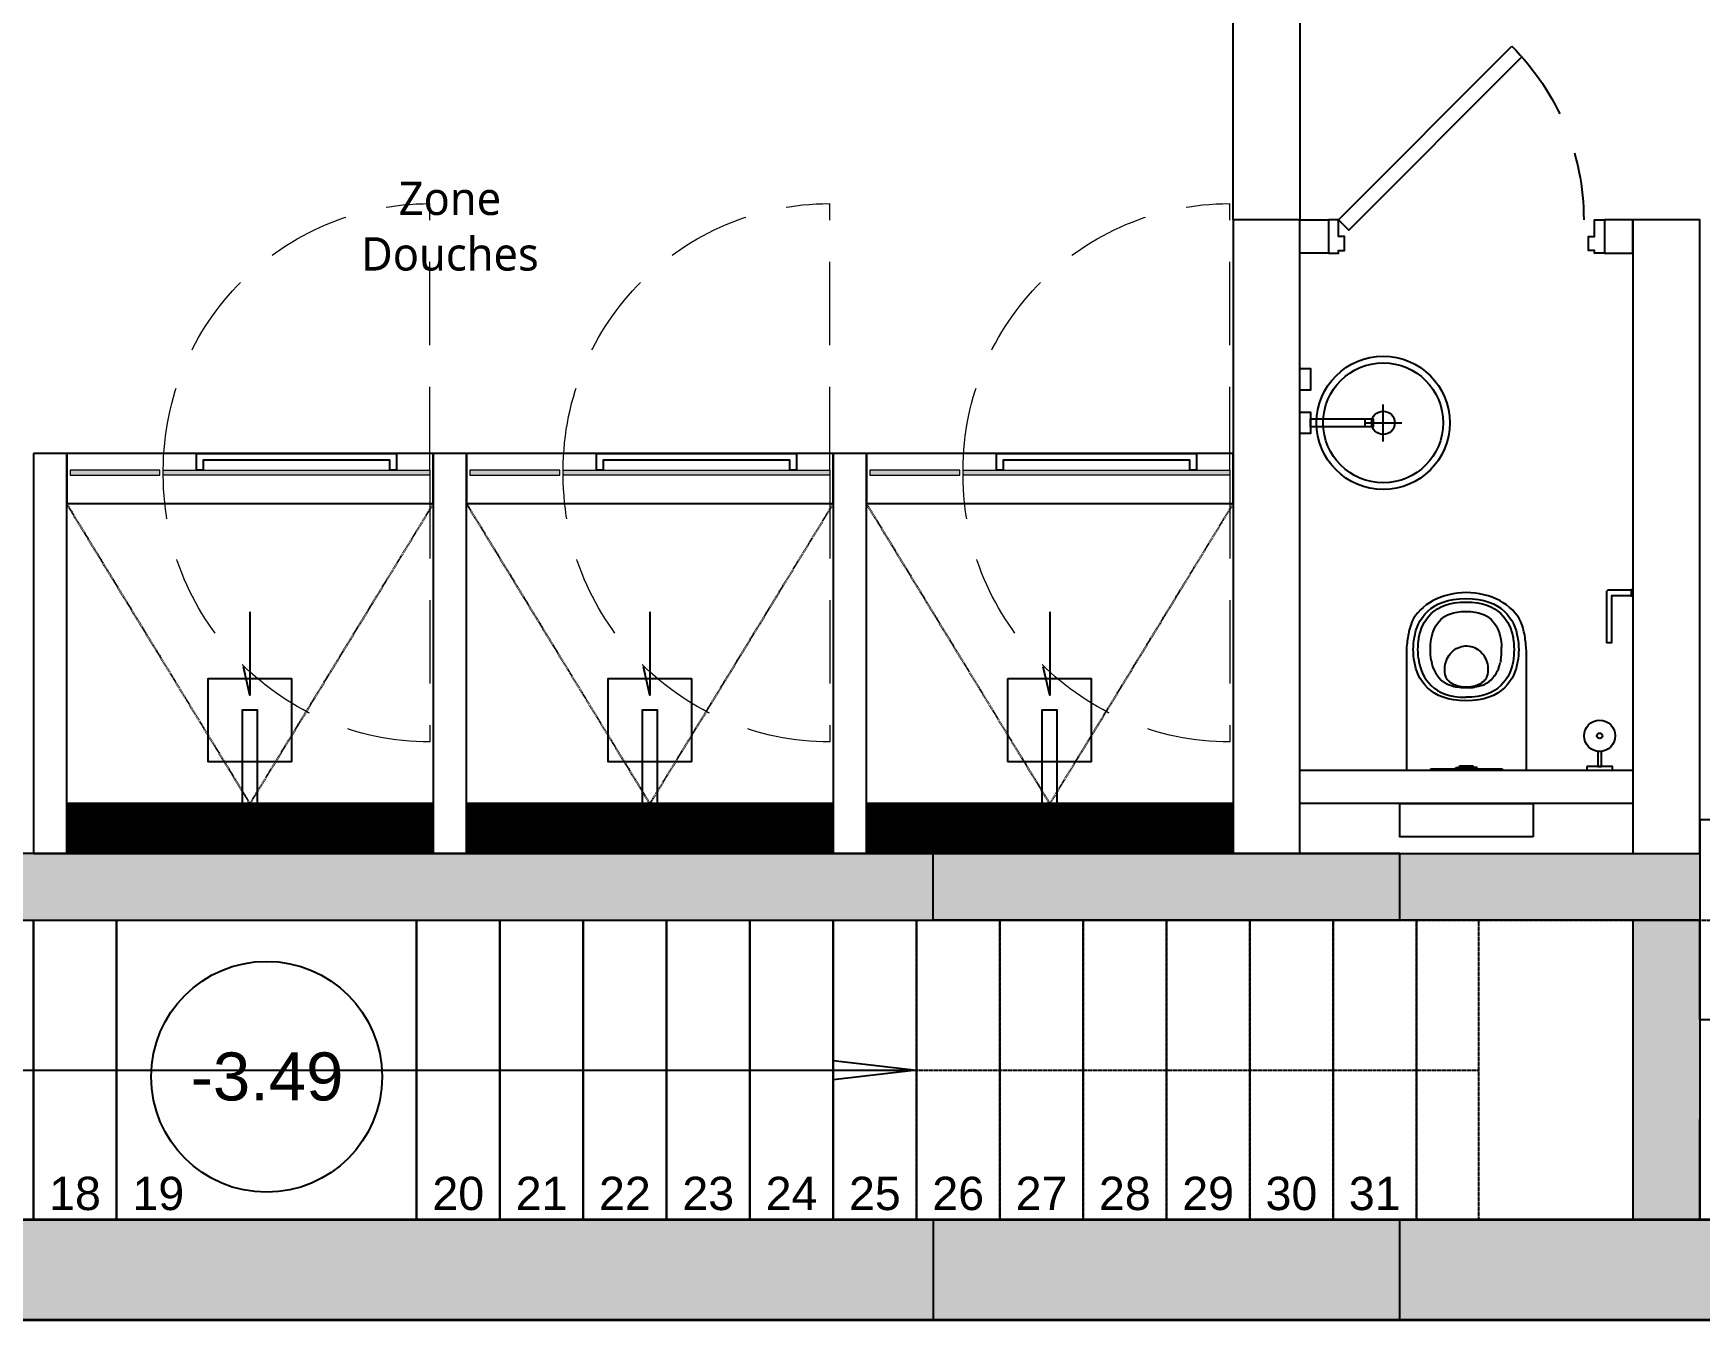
# Model space of a CAD drawing. Header units: millimetres. Extents: x 71819 to 78266, y 23672 to 38445.
# Drawn here: x 76634 to 77134, y 25493 to 25880 of the extents above; entities that cross this region are included whole.
import ezdxf
from ezdxf.enums import TextEntityAlignment as Align

# ---------------------------------------------------------------- set-up
doc = ezdxf.new("R2010")
doc.units = ezdxf.units.MM
doc.linetypes.add('CACHE', pattern=[0.375, 0.25, -0.125])
doc.linetypes.add('PROJECTION', pattern=[0.375, 0.25, -0.125])
for name, color, linetype, lineweight in [('A-ANNO-050-LEGN', 4, 'Continuous', 5), ('A-SECN-MEN-CO', 141, 'Continuous', 9), ('A-SECN-MEN-PR', 145, 'PROJECTION', 5)]:
    doc.layers.add(name, color=color, linetype=linetype, lineweight=lineweight)
doc.layers.add('A-DIVR-255', color=7, linetype='Continuous', lineweight=5, true_color=0xffffff)
doc.layers.add('Plan Archi', color=8, linetype='Continuous')
doc.styles.add('0-TEXT-ANNO', font='', dxfattribs={"height": 2.5})
doc.styles.add('0-TEXT-BASE', font='')
doc.styles.get("Standard").update_dxf_attribs({"font": 'arial.ttf'})
doc.styles.get('0-TEXT-ANNO').set_extended_font_data('Roboto Light')
doc.styles.get('0-TEXT-BASE').set_extended_font_data('Roboto Light')
pattern_1 = [(90, (-1589.45, -46.904904), (-0.047625, 0), []), (90, (-1589.434125, -46.88903), (-0.047625, 0), [])]

# ---------------------------------------------------------------- blocks, each defined once
blk = doc.blocks.new('A$Ca9ddb2d8')
at = {"color": 252}
blk.add_lwpolyline([(-0.3, 0), (-0.3, -0.05), (0.3, -0.05), (0.3, 0), (0.28, 0), (0.28, -0.03), (-0.28, -0.03), (-0.28, 0)], close=True, dxfattribs=at)
blk = doc.blocks.new('A$C823a6998')
at = {"layer": 'A-DIVR-255'}
h = blk.add_hatch(color=252, dxfattribs=at)
h.dxf.hatch_style = 1
h.paths.add_polyline_path([(-0.82, 0.05), (-1.09, 0.05), (-1.09, 0.065), (-0.82, 0.065)])
h = blk.add_hatch(color=252, dxfattribs=at)
h.dxf.hatch_style = 1
h.paths.add_polyline_path([(-0.01, 0.065), (-0.81, 0.065), (-0.81, 0.05), (-0.01, 0.05)])
at = {"layer": 'A-SECN-MEN-CO', "color": 252}
for points in [[(-0.82, 0.05), (-1.09, 0.05), (-1.09, 0.065), (-0.82, 0.065)], [(-0.01, 0.065), (-0.81, 0.065), (-0.81, 0.05), (-0.01, 0.05)]]:
    blk.add_lwpolyline(points, close=True, dxfattribs=at)
at = {"layer": 'A-SECN-MEN-PR', "color": 252}
for points in [[(-0.01, 0.065), (-0.01, 0.865)], [(-0.01, 0.05), (-0.01, -0.75)]]:
    blk.add_lwpolyline(points, dxfattribs=at)
for centre, start, end in [((-0.01, 0.065), 90, 180), ((-0.01, 0.05), 180, 270)]:
    blk.add_arc(centre, 0.8, start, end, dxfattribs=at)
blk = doc.blocks.new('*U121')
at = {"color": 252}
blk.add_lwpolyline([(0.275, -0.0235), (0.275, -0.1245, 0.414214), (0.276, -0.1255), (0.524, -0.1255, 0.414214), (0.525, -0.1245), (0.525, 0.1235, 0.414214), (0.524, 0.1245), (0.276, 0.1245, 0.414214), (0.275, 0.1235), (0.275, 0.0225)], format="xyb", close=True, dxfattribs=at)
blk.add_lwpolyline([(0, 0.0225), (0.43, 0.0225), (0.43, -0.0235), (0, -0.0235)], close=True, dxfattribs=at)
blk = doc.blocks.new('*U124')
at = {"color": 252}
for p, q in [((-0.1552, 0.3345), (-0.1537, 0.3247)), ((-0.1537, 0.3247), (-0.1516, 0.3148)), ((-0.1516, 0.3148), (-0.1489, 0.3047)), ((-0.1489, 0.3047), (-0.1454, 0.2946)), ((-0.1413, 0.3355), (-0.1399, 0.3262)), ((-0.1399, 0.3262), (-0.1379, 0.3167)), ((-0.1379, 0.3167), (-0.1353, 0.3071)), ((-0.1353, 0.3071), (-0.132, 0.2976)), ((-0.103, 0.3301), (-0.1013, 0.3218)), ((-0.099, 0.3136), (-0.1013, 0.3218)), ((-0.0963, 0.3055), (-0.099, 0.3136)), ((-0.0963, 0.3055), (-0.093, 0.2978)), ((-0.0645, 0.3058), (-0.0646, 0.2997)), ((-0.064, 0.3119), (-0.0645, 0.3058)), ((-0.063, 0.318), (-0.064, 0.3119)), ((-0.0615, 0.3239), (-0.063, 0.318)), ((-0.0596, 0.3297), (-0.0615, 0.3239)), ((0.062, 0.3234), (0.0601, 0.3292)), ((0.0635, 0.3174), (0.062, 0.3234)), ((0.0644, 0.3114), (0.0635, 0.3174)), ((0.0649, 0.3053), (0.0644, 0.3114)), ((0.0649, 0.2991), (0.0649, 0.3053)), ((0.0987, 0.3055), (0.0954, 0.2978)), ((0.0987, 0.3055), (0.1015, 0.3136)), ((0.1015, 0.3136), (0.1037, 0.3218)), ((0.1054, 0.3301), (0.1037, 0.3218)), ((0.1377, 0.3071), (0.1344, 0.2976)), ((0.1403, 0.3167), (0.1377, 0.3071)), ((0.1423, 0.3262), (0.1403, 0.3167)), ((0.1437, 0.3355), (0.1423, 0.3262)), ((0.1478, 0.2946), (0.1513, 0.3047)), ((0.1513, 0.3047), (0.154, 0.3148)), ((0.154, 0.3148), (0.1561, 0.3247)), ((0.1561, 0.3247), (0.1576, 0.3345)), ((-0.1454, 0.2946), (-0.1411, 0.2845)), ((-0.1411, 0.2845), (-0.1359, 0.2746)), ((-0.1359, 0.2746), (-0.1297, 0.265)), ((-0.132, 0.2976), (-0.128, 0.2881)), ((-0.1297, 0.265), (-0.1225, 0.2557)), ((-0.128, 0.2881), (-0.1231, 0.2789)), ((-0.1231, 0.2789), (-0.1174, 0.27)), ((-0.1225, 0.2557), (-0.114, 0.2469)), ((-0.1174, 0.27), (-0.1108, 0.2616)), ((-0.1108, 0.2616), (-0.1032, 0.2536)), ((-0.1032, 0.2536), (-0.0945, 0.2461)), ((-0.0891, 0.2904), (-0.093, 0.2978)), ((-0.0847, 0.2835), (-0.0891, 0.2904)), ((-0.0847, 0.2835), (-0.0797, 0.2771)), ((-0.0741, 0.2713), (-0.0797, 0.2771)), ((-0.0681, 0.2661), (-0.0741, 0.2713)), ((-0.0681, 0.2661), (-0.0613, 0.2615)), ((-0.0646, 0.2997), (-0.0641, 0.2936)), ((-0.0641, 0.2936), (-0.0631, 0.2875)), ((-0.0631, 0.2875), (-0.0617, 0.2816)), ((-0.0617, 0.2816), (-0.0612, 0.2801)), ((-0.0613, 0.2615), (-0.0539, 0.2575)), ((-0.0612, 0.2801), (-0.0605, 0.2786)), ((-0.0605, 0.2786), (-0.0598, 0.2772)), ((-0.0598, 0.2772), (-0.0591, 0.2757)), ((-0.0591, 0.2757), (-0.0582, 0.2743)), ((-0.0582, 0.2743), (-0.0573, 0.2729)), ((-0.0573, 0.2729), (-0.0563, 0.2715)), ((-0.0563, 0.2715), (-0.0552, 0.2702)), ((-0.0552, 0.2702), (-0.054, 0.2689)), ((-0.054, 0.2689), (-0.0528, 0.2676)), ((-0.0456, 0.254), (-0.0539, 0.2575)), ((-0.0528, 0.2676), (-0.0515, 0.2663)), ((-0.0515, 0.2663), (-0.0501, 0.2651)), ((-0.0501, 0.2651), (-0.0487, 0.2639)), ((-0.0487, 0.2639), (-0.0472, 0.2627)), ((-0.0472, 0.2627), (-0.0456, 0.2616)), ((-0.0456, 0.2616), (-0.044, 0.2605)), ((-0.0456, 0.254), (-0.0361, 0.2512)), ((-0.044, 0.2605), (-0.0423, 0.2595)), ((-0.0423, 0.2595), (-0.0406, 0.2585)), ((-0.0406, 0.2585), (-0.0388, 0.2575)), ((-0.0388, 0.2575), (-0.0369, 0.2566)), ((-0.0369, 0.2566), (-0.035, 0.2557)), ((-0.0361, 0.2512), (-0.0253, 0.249)), ((-0.035, 0.2557), (-0.0331, 0.2549)), ((-0.0331, 0.2549), (-0.0311, 0.2541)), ((-0.0311, 0.2541), (-0.0291, 0.2534)), ((-0.0291, 0.2534), (-0.027, 0.2527)), ((-0.027, 0.2527), (-0.0249, 0.252)), ((-0.0249, 0.252), (-0.0228, 0.2515)), ((-0.0228, 0.2515), (-0.0206, 0.2509)), ((-0.0206, 0.2509), (-0.0184, 0.2505)), ((-0.0184, 0.2505), (-0.0162, 0.25)), ((-0.0162, 0.25), (-0.0139, 0.2497)), ((0.0159, 0.2499), (0.0181, 0.2503)), ((0.0181, 0.2503), (0.0203, 0.2507)), ((0.0203, 0.2507), (0.0225, 0.2512)), ((0.0225, 0.2512), (0.0246, 0.2518)), ((0.0246, 0.2518), (0.0267, 0.2524)), ((0.0267, 0.2524), (0.0288, 0.2531)), ((0.0385, 0.2512), (0.0277, 0.249)), ((0.0288, 0.2531), (0.0309, 0.2538)), ((0.0309, 0.2538), (0.0329, 0.2546)), ((0.0329, 0.2546), (0.0348, 0.2554)), ((0.0348, 0.2554), (0.0368, 0.2562)), ((0.0368, 0.2562), (0.0386, 0.2571)), ((0.0385, 0.2512), (0.048, 0.254)), ((0.0386, 0.2571), (0.0404, 0.2581)), ((0.0404, 0.2581), (0.0422, 0.2591)), ((0.0422, 0.2591), (0.0439, 0.2601)), ((0.0439, 0.2601), (0.0456, 0.2612)), ((0.0456, 0.2612), (0.0472, 0.2623)), ((0.0472, 0.2623), (0.0487, 0.2634)), ((0.048, 0.254), (0.0563, 0.2575)), ((0.0487, 0.2634), (0.0501, 0.2646)), ((0.0501, 0.2646), (0.0515, 0.2658)), ((0.0515, 0.2658), (0.0529, 0.2671)), ((0.0529, 0.2671), (0.0541, 0.2683)), ((0.0541, 0.2683), (0.0553, 0.2697)), ((0.0553, 0.2697), (0.0564, 0.271)), ((0.0563, 0.2575), (0.0638, 0.2615)), ((0.0564, 0.271), (0.0575, 0.2724)), ((0.0575, 0.2724), (0.0584, 0.2737)), ((0.0584, 0.2737), (0.0593, 0.2752)), ((0.0593, 0.2752), (0.0601, 0.2766)), ((0.0601, 0.2766), (0.0609, 0.278)), ((0.0609, 0.278), (0.0619, 0.281)), ((0.0619, 0.281), (0.0634, 0.287)), ((0.0634, 0.287), (0.0644, 0.293)), ((0.0705, 0.2661), (0.0638, 0.2615)), ((0.0644, 0.293), (0.0649, 0.2991)), ((0.0705, 0.2661), (0.0765, 0.2713)), ((0.0821, 0.2771), (0.0765, 0.2713)), ((0.0871, 0.2835), (0.0821, 0.2771)), ((0.0871, 0.2835), (0.0915, 0.2904)), ((0.0954, 0.2978), (0.0915, 0.2904)), ((0.1056, 0.2536), (0.0969, 0.2461)), ((0.1132, 0.2616), (0.1056, 0.2536)), ((0.1198, 0.27), (0.1132, 0.2616)), ((0.1164, 0.2469), (0.1249, 0.2557)), ((0.1255, 0.2789), (0.1198, 0.27)), ((0.1249, 0.2557), (0.1321, 0.265)), ((0.1304, 0.2881), (0.1255, 0.2789)), ((0.1344, 0.2976), (0.1304, 0.2881)), ((0.1321, 0.265), (0.1383, 0.2746)), ((0.1383, 0.2746), (0.1435, 0.2845)), ((0.1435, 0.2845), (0.1478, 0.2946)), ((-0.114, 0.2469), (-0.1044, 0.2387)), ((-0.1044, 0.2387), (-0.0934, 0.2311)), ((-0.0945, 0.2461), (-0.0847, 0.2394)), ((-0.0934, 0.2311), (-0.0811, 0.2245)), ((-0.0847, 0.2394), (-0.0737, 0.2335)), ((-0.0811, 0.2245), (-0.0674, 0.2188)), ((-0.0737, 0.2335), (-0.0615, 0.2284)), ((-0.0674, 0.2188), (-0.0523, 0.2142)), ((-0.0615, 0.2284), (-0.0479, 0.2243)), ((-0.0523, 0.2142), (-0.0359, 0.2108)), ((-0.0479, 0.2243), (-0.033, 0.2212)), ((-0.0359, 0.2108), (-0.018, 0.2088)), ((-0.033, 0.2212), (-0.0166, 0.2193)), ((-0.0129, 0.2475), (-0.0253, 0.249)), ((-0.018, 0.2088), (0.0012, 0.2081)), ((-0.0166, 0.2193), (0.0012, 0.2187)), ((-0.0139, 0.2497), (-0.0117, 0.2493)), ((-0.0129, 0.2475), (0.0012, 0.247)), ((-0.0117, 0.2493), (-0.0094, 0.2491)), ((-0.0094, 0.2491), (-0.0071, 0.2489)), ((-0.0071, 0.2489), (-0.0048, 0.2487)), ((-0.0048, 0.2487), (-0.0025, 0.2486)), ((-0.0025, 0.2486), (-0.0002, 0.2486)), ((-0.0002, 0.2486), (0.0021, 0.2486)), ((0.0012, 0.247), (0.0153, 0.2475)), ((0.019, 0.2193), (0.0012, 0.2187)), ((0.0012, 0.2081), (0.0204, 0.2088)), ((0.0021, 0.2486), (0.0045, 0.2487)), ((0.0045, 0.2487), (0.0068, 0.2488)), ((0.0068, 0.2488), (0.0091, 0.249)), ((0.0091, 0.249), (0.0113, 0.2492)), ((0.0113, 0.2492), (0.0136, 0.2495)), ((0.0136, 0.2495), (0.0159, 0.2499)), ((0.0153, 0.2475), (0.0277, 0.249)), ((0.0354, 0.2212), (0.019, 0.2193)), ((0.0204, 0.2088), (0.0383, 0.2108)), ((0.0503, 0.2243), (0.0354, 0.2212)), ((0.0383, 0.2108), (0.0547, 0.2142)), ((0.0639, 0.2284), (0.0503, 0.2243)), ((0.0547, 0.2142), (0.0698, 0.2188)), ((0.0761, 0.2335), (0.0639, 0.2284)), ((0.0698, 0.2188), (0.0835, 0.2245)), ((0.0871, 0.2394), (0.0761, 0.2335)), ((0.0835, 0.2245), (0.0958, 0.2311)), ((0.0969, 0.2461), (0.0871, 0.2394)), ((0.0958, 0.2311), (0.1068, 0.2387)), ((0.1068, 0.2387), (0.1164, 0.2469)), ((-0.1079, 0.0028), (-0.1091, 0)), ((0.1091, 0), (-0.1091, 0)), ((-0.1079, 0.0028), (-0.032, 0.0028)), ((-0.032, 0.0028), (-0.032, 0.0078)), ((-0.032, 0.0078), (-0.0204, 0.0078)), ((-0.032, 0.0028), (0.032, 0.0028)), ((-0.0204, 0.0078), (-0.0204, 0.0128)), ((0.0204, 0.0128), (-0.0204, 0.0128)), ((0.0204, 0.0078), (-0.0204, 0.0078)), ((0.0204, 0.0078), (0.0204, 0.0128)), ((0.032, 0.0078), (0.0204, 0.0078)), ((0.032, 0.0028), (0.032, 0.0078)), ((0.032, 0.0028), (0.1079, 0.0028)), ((0.1079, 0.0028), (0.1091, 0))]:
    blk.add_line(p, q, dxfattribs=at)
for points in [[(0.18, 0), (-0.18, 0), (-0.18, 0.3591), (-0.1797, 0.3646), (-0.1793, 0.3702), (-0.1788, 0.3758), (-0.1782, 0.3814), (-0.1776, 0.3869), (-0.1768, 0.3925), (-0.1768, 0.3928), (-0.1759, 0.3981), (-0.175, 0.4036), (-0.1739, 0.4091), (-0.1728, 0.4147), (-0.1716, 0.4202), (-0.1702, 0.4257), (-0.1672, 0.4355), (-0.1633, 0.4452), (-0.1583, 0.4546), (-0.1524, 0.4637), (-0.1457, 0.4724), (-0.138, 0.4807), (-0.1296, 0.4885), (-0.1204, 0.4958), (-0.1105, 0.5025), (-0.0999, 0.5087), (-0.0887, 0.5142), (-0.0771, 0.519), (-0.0649, 0.5232), (-0.0524, 0.5266), (-0.0396, 0.5293), (-0.0265, 0.5312), (-0.0133, 0.5324), (0, 0.5328), (0.0133, 0.5324), (0.0265, 0.5312), (0.0396, 0.5293), (0.0524, 0.5266), (0.0649, 0.5232), (0.0771, 0.519), (0.0887, 0.5142), (0.0999, 0.5087), (0.1105, 0.5025), (0.1204, 0.4958), (0.1296, 0.4885), (0.138, 0.4807), (0.1457, 0.4724), (0.1524, 0.4637), (0.1525, 0.4636), (0.1583, 0.4546), (0.1633, 0.4452), (0.1672, 0.4355), (0.1702, 0.4257), (0.1716, 0.4202), (0.1728, 0.4147), (0.1739, 0.4091), (0.175, 0.4036), (0.1759, 0.3981), (0.1768, 0.3928), (0.1768, 0.3925), (0.1776, 0.3869), (0.1782, 0.3814), (0.1788, 0.3758), (0.1793, 0.3702), (0.1797, 0.3646), (0.18, 0.3591)], [(-0.2, -0.2), (0.2, -0.2), (0.2, -0.1), (-0.2, -0.1)]]:
    blk.add_lwpolyline(points, close=True, dxfattribs=at)
for points in [[(0.1576, 0.3345), (0.1586, 0.344), (0.1591, 0.353), (0.1593, 0.3617), (0.1591, 0.3703), (0.1586, 0.3794), (0.1576, 0.3888), (0.157, 0.3928), (0.1561, 0.3986), (0.154, 0.4085), (0.1525, 0.4141), (0.1513, 0.4186), (0.1478, 0.4287), (0.1435, 0.4388), (0.1383, 0.4487), (0.1321, 0.4583), (0.1249, 0.4676), (0.1164, 0.4764), (0.1068, 0.4847), (0.0958, 0.4922), (0.0835, 0.4989), (0.0698, 0.5045), (0.0547, 0.5091), (0.0383, 0.5125), (0.0204, 0.5146), (0.0012, 0.5153), (-0.018, 0.5146), (-0.0359, 0.5125), (-0.0523, 0.5091), (-0.0674, 0.5045), (-0.0811, 0.4989), (-0.0934, 0.4922), (-0.1044, 0.4847), (-0.114, 0.4764), (-0.1225, 0.4676), (-0.1297, 0.4583), (-0.1359, 0.4487), (-0.1411, 0.4388), (-0.1454, 0.4287), (-0.1489, 0.4186), (-0.1516, 0.4085), (-0.1537, 0.3986), (-0.1546, 0.3928), (-0.1552, 0.3888), (-0.1562, 0.3794), (-0.1567, 0.3703), (-0.1569, 0.3617), (-0.1567, 0.353), (-0.1562, 0.344), (-0.1552, 0.3345)], [(0.1437, 0.3355), (0.1447, 0.3446), (0.1452, 0.3534), (0.1454, 0.3617), (0.1452, 0.37), (0.1447, 0.3787), (0.1437, 0.3878), (0.143, 0.3928), (0.1423, 0.3971), (0.1403, 0.4066), (0.1377, 0.4162), (0.1344, 0.4257), (0.1304, 0.4352), (0.1255, 0.4444), (0.1198, 0.4533), (0.1132, 0.4618), (0.1056, 0.4698), (0.0969, 0.4772), (0.0871, 0.4839), (0.0761, 0.4898), (0.0639, 0.4949), (0.0503, 0.499), (0.0354, 0.5021), (0.019, 0.504), (0.0012, 0.5046), (-0.0166, 0.504), (-0.033, 0.5021), (-0.0479, 0.499), (-0.0615, 0.4949), (-0.0737, 0.4898), (-0.0847, 0.4839), (-0.0945, 0.4772), (-0.1032, 0.4698), (-0.1108, 0.4618), (-0.1174, 0.4533), (-0.1231, 0.4444), (-0.128, 0.4352), (-0.132, 0.4257), (-0.1353, 0.4162), (-0.1379, 0.4066), (-0.1399, 0.3971), (-0.1406, 0.3928), (-0.1413, 0.3878), (-0.1423, 0.3787), (-0.1428, 0.37), (-0.143, 0.3617), (-0.1428, 0.3534), (-0.1423, 0.3446), (-0.1413, 0.3355)], [(0.1054, 0.3301), (0.1067, 0.3383), (0.1075, 0.3464), (0.108, 0.3542), (0.1082, 0.3617), (0.108, 0.3691), (0.1075, 0.3769), (0.1067, 0.385), (0.1055, 0.3928), (0.1054, 0.3933), (0.1037, 0.4015), (0.1015, 0.4097), (0.0987, 0.4178), (0.0954, 0.4255), (0.0915, 0.4329), (0.0871, 0.4398), (0.0821, 0.4462), (0.0765, 0.452), (0.0705, 0.4572), (0.0638, 0.4618), (0.0563, 0.4658), (0.048, 0.4693), (0.0385, 0.4721), (0.0277, 0.4744), (0.0153, 0.4758), (0.0012, 0.4763), (-0.0129, 0.4758), (-0.0253, 0.4744), (-0.0361, 0.4721), (-0.0456, 0.4693), (-0.0539, 0.4658), (-0.0613, 0.4618), (-0.0681, 0.4572), (-0.0741, 0.452), (-0.0797, 0.4462), (-0.0847, 0.4398), (-0.0891, 0.4329), (-0.093, 0.4255), (-0.0963, 0.4178), (-0.099, 0.4097), (-0.1013, 0.4015), (-0.103, 0.3933), (-0.1031, 0.3928), (-0.1043, 0.385), (-0.1051, 0.3769), (-0.1056, 0.3691)], [(-0.103, 0.3301), (-0.1043, 0.3383), (-0.1051, 0.3464), (-0.1056, 0.3542), (-0.1058, 0.3617), (-0.1056, 0.3691)], [(0.0601, 0.3292), (0.0578, 0.3347), (0.0549, 0.3401), (0.0517, 0.3451), (0.0481, 0.3498), (0.0441, 0.3542), (0.0398, 0.3582), (0.0352, 0.3617), (0.0303, 0.3648), (0.0252, 0.3674), (0.0199, 0.3695), (0.0144, 0.3711), (0.0089, 0.3722), (0.0033, 0.3728), (-0.0024, 0.3728), (-0.008, 0.3723), (-0.0136, 0.3713), (-0.0191, 0.3697), (-0.0244, 0.3676), (-0.0295, 0.3651), (-0.0344, 0.362), (-0.0391, 0.3585), (-0.0434, 0.3546), (-0.0474, 0.3502), (-0.0511, 0.3456), (-0.0543, 0.3405), (-0.0572, 0.3352), (-0.0596, 0.3297)]]:
    blk.add_lwpolyline(points, dxfattribs=at)
blk = doc.blocks.new('VASQUE_RONDE')
at = {"color": 252}
for p, q in [((0.0003, 0.1947, 0), (0.0003, 0.3061, 0)), ((0.056, 0.2504, 0), (-0.0554, 0.2504, 0)), ((0.012, 0.1963), (-0.012, 0.1963))]:
    blk.add_line(p, q, dxfattribs=at)
blk.add_lwpolyline([(0.012, 0.032), (-0.012, 0.032), (-0.012, 0.2203), (0.012, 0.2203)], close=True, dxfattribs=at)
for points in [[(-0.1627, 0), (-0.1627, 0.032), (-0.0976, 0.032), (-0.0976, 0), (-0.1627, 0)], [(-0.0325, 0), (-0.0325, 0.032), (0.0325, 0.032), (0.0325, 0), (-0.0325, 0)]]:
    blk.add_lwpolyline(points, dxfattribs=at)
for radius in [0.2, 0.18, 0.035]:
    blk.add_circle((0, 0.2504, 0), radius, dxfattribs=at)
blk = doc.blocks.new('*U125')
at = {"color": 252}
for p, q in [((0.013, 0), (0.087, 0)), ((0.013, -0.828), (0.087, -0.828))]:
    blk.add_line(p, q, dxfattribs=at)
for points in [[(0.087, 0), (0.1, 0), (0.1, -0.03), (0.092, -0.03), (0.092, -0.048), (0.05, -0.048), (0.05, -0.03), (0, -0.03), (0, 0), (0.013, 0)], [(0.087, -0.828), (0.1, -0.828), (0.1, -0.798), (0.092, -0.798), (0.092, -0.78), (0.05, -0.78), (0.05, -0.798), (0, -0.798), (0, -0.828), (0.013, -0.828)]]:
    blk.add_lwpolyline(points, dxfattribs=at)
blk.add_lwpolyline([(-0.4884, -0.5806), (0.0311, -0.0611), (0, -0.03), (-0.5204, -0.5504)])
at = {"linetype": 'PROJECTION'}
blk.add_arc((0, -0.03), 0.736, 225, 270, dxfattribs=at)
at = {"color": 252, "style": '0-TEXT-BASE'}
for tag, p in [('TAILLE', (0, -0.2)), ('DEGRECF', (0, -0.35)), ('CODE-DESC', (0, -0.5)), ('CLE', (0, -0.65))]:
    blk.add_attdef(tag, text='', height=0.1, dxfattribs=at).set_placement(p, align=Align.RIGHT)
blk = doc.blocks.new('A$C2dfc1057')
h = blk.add_hatch(color=252)
h.dxf.hatch_style = 1
h.paths.add_polyline_path([(-7.8999, 1.6), (-5.5999, 1.6), (-5.5999, 1.4), (-7.8999, 1.4)])
h = blk.add_hatch(color=252)
h.dxf.hatch_style = 1
h.paths.add_polyline_path([(-5.7999, 1.4), (-5.5999, 1.4), (-5.5999, 0.5018), (-5.7999, 0.5018)])
h = blk.add_hatch(color=252)
h.dxf.hatch_style = 1
h.paths.add_polyline_path([(-0.3, 0.5018), (-7.8999, 0.5018), (-7.8999, 0.2018), (-0.3, 0.2018)])
at = {"color": 252}
for points in [[(-7.8999, 1.6), (-5.5999, 1.6), (-5.5999, 1.4), (-7.8999, 1.4)], [(-5.7999, 1.4), (-5.5999, 1.4), (-5.5999, 0.5018), (-5.7999, 0.5018)], [(-0.3, 0.5018), (-7.8999, 0.5018), (-7.8999, 0.2018), (-0.3, 0.2018)]]:
    blk.add_lwpolyline(points, close=True, dxfattribs=at)
blk = doc.blocks.new('BALAYETTE')
at = {"color": 252}
for points in [[(-0.0053, 0.0107), (0.0053, 0.0107), (0.0053, 0.0565), (-0.0053, 0.0565)], [(-0.0383, 0.0107), (-0.0383, 0), (0.0383, 0), (0.0383, 0.0107)]]:
    blk.add_lwpolyline(points, close=True, dxfattribs=at)
for radius in [0.0468, 0.00831]:
    blk.add_circle((0, 0.1032), radius, dxfattribs=at)
blk = doc.blocks.new('PORTE-PAPIER')
at = {"color": 252, "flags": 128}
blk.add_lwpolyline([(-0.005, -0.008), (-0.072, -0.008, -0.414214), (-0.08, 0), (-0.08, 0.15), (-0.064, 0.15), (-0.064, 0.008), (-0.005, 0.008), (-0.005, -0.008)], format="xyb", dxfattribs=at)
blk.add_lwpolyline([(0, -0.01), (0, 0.01), (-0.005, 0.01), (-0.005, -0.01), (0, -0.01)], close=True, dxfattribs=at)

msp = doc.modelspace()

# ---------------------------------------------------------------- hatches: boundary and pattern name
at = {"layer": 'Plan Archi'}
h = msp.add_hatch(dxfattribs=at)
h.set_pattern_fill('ANSI32', color=256, scale=0.005, angle=45)
h.set_pattern_definition(pattern_1)
h.paths.add_polyline_path([(76644.44, 25633.45), (76754.44, 25633.45), (76754.44, 25648.45), (76644.44, 25648.45)])
h = msp.add_hatch(dxfattribs=at)
h.set_pattern_fill('ANSI32', color=256, scale=0.005, angle=45)
h.set_pattern_definition(pattern_1)
h.paths.add_polyline_path([(76764.44, 25633.45), (76874.44, 25633.45), (76874.44, 25648.45), (76764.44, 25648.45)])
h = msp.add_hatch(dxfattribs=at)
h.set_pattern_fill('ANSI32', color=256, scale=0.005, angle=45)
h.set_pattern_definition(pattern_1)
h.paths.add_polyline_path([(76884.44, 25633.45), (76994.44, 25633.45), (76994.44, 25648.45), (76884.44, 25648.45)])
h = msp.add_hatch(color=252, dxfattribs=at)
h.dxf.hatch_style = 1
h.paths.add_polyline_path([(77044.44, 25633.45), (76189.44, 25633.45), (76189.44, 25523.63), (75528.3, 25523.63), (75528.3, 25493.63), (77044.44, 25493.63), (77044.44, 25523.63), (76209.44, 25523.63), (76209.44, 25613.45), (77044.44, 25613.45)])

# ---------------------------------------------------------------- linework, layer by layer
for p, q in [((76994.44, 25823.61), (76994.44, 25958.43)), ((77014.44, 25958.43), (77014.44, 25823.61)), ((77014.44, 25823.61), (76994.43, 25823.61)), ((76994.43, 25823.61), (76994.43, 25633.45)), ((77014.44, 25823.61), (76994.44, 25823.61)), ((77014.44, 25633.45), (77014.44, 25823.61)), ((76644.44, 25753.45), (76634.44, 25753.45)), ((76634.44, 25753.45), (76634.44, 25633.45)), ((76644.44, 25633.45), (76644.44, 25753.45)), ((76764.44, 25753.45), (76754.44, 25753.45)), ((76754.44, 25753.45), (76754.44, 25633.45)), ((76764.44, 25633.45), (76764.44, 25753.45)), ((76884.44, 25753.45), (76874.44, 25753.45)), ((76874.44, 25753.45), (76874.44, 25633.45)), ((76884.44, 25633.45), (76884.44, 25753.45)), ((77134.44, 25643.63), (77134.44, 25613.63)), ((77134.44, 25643.63), (77344.43, 25643.63)), ((76634.44, 25633.45), (76644.44, 25633.45)), ((76754.44, 25633.45), (76764.44, 25633.45)), ((76874.44, 25633.45), (76884.44, 25633.45)), ((76994.43, 25633.45), (77014.44, 25633.45)), ((77134.44, 25583.63), (77134.44, 25613.63)), ((77134.44, 25583.63), (77134.44, 25553.63)), ((77134.44, 25583.63), (77404.43, 25583.63)), ((77134.44, 25583.63), (77404.43, 25583.63)), ((77134.44, 25523.63), (77134.44, 25553.63)), ((77634.43, 25523.44), (74397, 25523.27)), ((77134.44, 25523.63), (77464.43, 25523.63)), ((74377.7, 25493.27), (77664.43, 25493.44))]:
    msp.add_line(p, q, dxfattribs=at)
for points in [[(76994.44, 25958.43), (77014.44, 25958.43), (77014.44, 25823.61), (76994.44, 25823.61)], [(76994.44, 25633.45), (77014.44, 25633.45), (77014.44, 25823.61), (76994.44, 25823.61)], [(77014.44, 25823.61), (77023.04, 25823.61), (77023.04, 25813.61), (77014.44, 25813.61)], [(77114.43, 25823.61), (77105.84, 25823.61), (77105.84, 25813.61), (77114.43, 25813.61)], [(77114.43, 25633.45), (77134.44, 25633.45), (77134.44, 25823.61), (77114.43, 25823.61)], [(76644.44, 25738.45), (76754.44, 25738.45), (76754.44, 25753.45), (76644.44, 25753.45)], [(76764.44, 25738.45), (76874.44, 25738.45), (76874.44, 25753.45), (76764.44, 25753.45)], [(76884.44, 25738.45), (76994.44, 25738.45), (76994.44, 25753.45), (76884.44, 25753.45)], [(77014.44, 25658.45), (77114.43, 25658.45), (77114.43, 25648.45), (77014.44, 25648.45)], [(76644.44, 25633.45), (76754.44, 25633.45), (76754.44, 25648.45), (76644.44, 25648.45)], [(76764.44, 25633.45), (76874.44, 25633.45), (76874.44, 25648.45), (76764.44, 25648.45)], [(76884.44, 25633.45), (76994.44, 25633.45), (76994.44, 25648.45), (76884.44, 25648.45)], [(76609.44, 25613.45), (76634.44, 25613.45), (76634.44, 25523.45), (76609.44, 25523.45)], [(76634.44, 25613.45), (76659.44, 25613.45), (76659.44, 25523.45), (76634.44, 25523.45)], [(76659.44, 25613.45), (76749.44, 25613.45), (76749.44, 25523.45), (76659.44, 25523.45)], [(76749.44, 25613.45), (76774.44, 25613.45), (76774.44, 25523.45), (76749.44, 25523.45)], [(76774.44, 25613.45), (76799.44, 25613.45), (76799.44, 25523.45), (76774.44, 25523.45)], [(76799.44, 25613.45), (76824.44, 25613.45), (76824.44, 25523.45), (76799.44, 25523.45)], [(76824.44, 25613.45), (76849.44, 25613.45), (76849.44, 25523.45), (76824.44, 25523.45)], [(76849.44, 25613.45), (76874.44, 25613.45), (76874.44, 25523.45), (76849.44, 25523.45)], [(76874.44, 25613.45), (76899.44, 25613.45), (76899.44, 25523.45), (76874.44, 25523.45)]]:
    msp.add_lwpolyline(points, close=True, dxfattribs=at)
at = {"layer": 'Plan Archi', "linetype": 'PROJECTION'}
for points in [[(76699.44, 25648.45), (76644.44, 25738.45), (76754.44, 25738.45)], [(76819.44, 25648.45), (76764.44, 25738.45), (76874.44, 25738.45)], [(76939.44, 25648.45), (76884.44, 25738.45), (76994.44, 25738.45)]]:
    msp.add_lwpolyline(points, close=True, dxfattribs=at)
at = {"layer": 'Plan Archi'}
for points in [[(76699.44, 25705.95), (76699.44, 25680.95), (76697.48, 25689.46)], [(76819.44, 25705.95), (76819.44, 25680.95), (76817.48, 25689.46)], [(76939.44, 25705.95), (76939.44, 25680.95), (76937.48, 25689.46)], [(76874.44, 25571.36), (76899.44, 25568.45), (76874.44, 25565.54)], [(76209.44, 25568.45), (76899.44, 25568.45)]]:
    msp.add_lwpolyline(points, dxfattribs=at)
at = {"layer": 'Plan Archi', "color": 252}
msp.add_lwpolyline([(77044.44, 25633.45), (76189.44, 25633.45), (76189.44, 25523.63), (75528.3, 25523.63), (75528.3, 25493.63), (77044.44, 25493.63), (77044.44, 25523.63), (76209.44, 25523.63), (76209.44, 25613.45), (77044.44, 25613.45)], close=True, dxfattribs=at)
at = {"layer": 'Plan Archi', "linetype": 'CACHE'}
for points in [[(76899.44, 25613.45), (76924.44, 25613.45), (76924.44, 25523.45), (76899.44, 25523.45)], [(76924.44, 25613.45), (76949.44, 25613.45), (76949.44, 25523.45), (76924.44, 25523.45)], [(76949.44, 25613.45), (76974.44, 25613.45), (76974.44, 25523.45), (76949.44, 25523.45)], [(76974.44, 25613.45), (76999.44, 25613.45), (76999.44, 25523.45), (76974.44, 25523.45)], [(76999.44, 25613.45), (77024.44, 25613.45), (77024.44, 25523.45), (76999.44, 25523.45)], [(77024.44, 25613.45), (77049.44, 25613.45), (77049.44, 25523.45), (77024.44, 25523.45)], [(77049.44, 25613.45), (77068.03, 25613.45), (77068.03, 25523.45), (77049.44, 25523.45)]]:
    msp.add_lwpolyline(points, close=True, dxfattribs=at)
for points in [[(77068.03, 25613.45), (77334.44, 25613.45)], [(76899.44, 25568.45), (77068.03, 25568.45)]]:
    msp.add_lwpolyline(points, dxfattribs=at)
at = {"layer": 'Plan Archi'}
msp.add_circle((76704.44, 25566.45), 34.63, dxfattribs=at)

# ---------------------------------------------------------------- block references
at = {"layer": 'Plan Archi', "yscale": 100, "zscale": 100}
for name, p, xscale in [('A$C2dfc1057', (77694.43, 25473.45), 100), ('*U124', (77064.44, 25658.45), -100), ('BALAYETTE', (77104.43, 25658.45), 100)]:
    msp.add_blockref(name, p, dxfattribs=dict(at, xscale=xscale))
at = {"layer": 'Plan Archi', "zscale": 100}
for name, p, xscale, yscale, rotation in [('*U125', (77023.04, 25823.61), -100.0000000000004, 100.0000000000004, 90), ('VASQUE_RONDE', (77014.44, 25762.67), 100, 100, 270), ('PORTE-PAPIER', (77114.43, 25711.71), -100, 100, 180)]:
    msp.add_blockref(name, p, dxfattribs=dict(at, xscale=xscale, yscale=yscale, rotation=rotation))
at = {"layer": 'Plan Archi', "extrusion": (0, 0, -1), "xscale": 100, "yscale": 100, "zscale": -100}
for name, p, rotation in [('A$C823a6998', (-76754.44, 25753.45), 180), ('A$C823a6998', (-76874.44, 25753.45), 180), ('A$C823a6998', (-76994.44, 25753.45), 180), ('A$Ca9ddb2d8', (-76713.44, 25748.45), 180), ('A$Ca9ddb2d8', (-76833.44, 25748.45), 180), ('A$Ca9ddb2d8', (-76953.44, 25748.45), 180), ('*U121', (-76699.44, 25633.45), 90), ('*U121', (-76819.44, 25633.45), 90), ('*U121', (-76939.44, 25633.45), 90)]:
    msp.add_blockref(name, p, dxfattribs=dict(at, rotation=rotation))

# ---------------------------------------------------------------- texts
at = {"layer": 'A-ANNO-050-LEGN', "insert": (76759.44, 25821.62), "char_height": 10, "width": 0.4923, "attachment_point": 5, "style": '0-TEXT-ANNO'}
msp.add_mtext('Zone Douches', dxfattribs=at)
at = {"layer": 'Plan Archi', "linetype": 'ByBlock'}
msp.add_text('-3.49', height=14.4, rotation=360, dxfattribs=at).set_placement((76681.63, 25559.35))
at = {"layer": 'Plan Archi'}
for s, p in [('18', (76646.94, 25523.45)), ('19', (76671.94, 25523.45)), ('20', (76761.94, 25523.45)), ('21', (76786.94, 25523.45)), ('22', (76811.94, 25523.45)), ('23', (76836.94, 25523.45)), ('24', (76861.94, 25523.45)), ('25', (76886.94, 25523.45)), ('26', (76911.94, 25523.45)), ('27', (76936.94, 25523.45)), ('28', (76961.94, 25523.45)), ('29', (76986.94, 25523.45)), ('30', (77011.94, 25523.45)), ('31', (77036.94, 25523.45))]:
    msp.add_text(s, height=10, dxfattribs=at).set_placement(p, align=Align.BOTTOM_CENTER)

doc.saveas('drawing.dxf')
